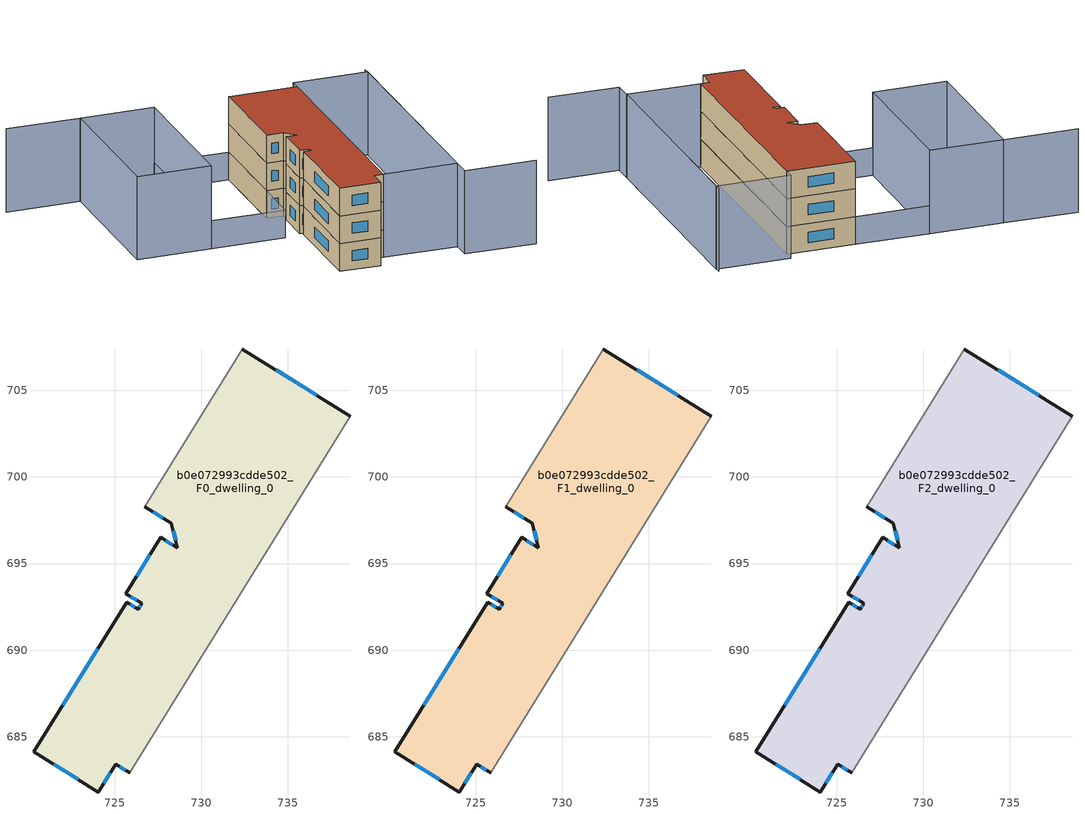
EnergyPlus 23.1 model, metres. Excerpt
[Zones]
b0e072993cdde502_F0_dwelling_0
 floor ground (EU_floor_Construction): 738.6,703.5 725.87,682.92 725.06,683.42 724.06,681.82 720.33,684.14 725.7,692.77 726.36,692.36 726.57,692.7 725.66,693.27 727.67,696.5 728.63,695.9 728.27,697.33 726.74,698.27 732.37,707.38 z0
 wall outside (EU_wall_Construction): 726.74,698.27 728.27,697.33 728.63,695.9 727.67,696.5 725.66,693.27 726.57,692.7 726.36,692.36 725.7,692.77 720.33,684.14 724.06,681.82 725.06,683.42 725.87,682.92 / 738.6,703.5 732.37,707.38 z0:3
 wall adiabatic (EU_wall_Construction): 732.37,707.38 726.74,698.27 / 725.87,682.92 738.6,703.5 z0:3
 window (EU_Window_Construction): 726.51,692.6 726.43,692.47 / 725.94,693.09 726.29,692.88 / 727.04,695.5 726.28,694.28 / 728.33,696.09 727.97,696.32 / 728.38,696.88 728.52,696.35 / 727.22,697.98 727.79,697.62 / 736.66,704.71 734.31,706.17 / 725.31,683.27 725.62,683.07 / 724.37,682.32 724.75,682.92 / 721.49,683.42 722.9,682.54 / 724.02,690.08 722,686.83 / 726.15,692.49 725.9,692.65 z0.93:2.07
b0e072993cdde502_F1_dwelling_0
 floor to b0e072993cdde502_F0_dwelling_0 (EU_floor_Construction): 738.6,703.5 725.87,682.92 725.06,683.42 724.06,681.82 720.33,684.14 725.7,692.77 726.36,692.36 726.57,692.7 725.66,693.27 727.67,696.5 728.63,695.9 728.27,697.33 726.74,698.27 732.37,707.38 z3
 wall outside (EU_wall_Construction): 726.74,698.27 728.27,697.33 728.63,695.9 727.67,696.5 725.66,693.27 726.57,692.7 726.36,692.36 725.7,692.77 720.33,684.14 724.06,681.82 725.06,683.42 725.87,682.92 / 738.6,703.5 732.37,707.38 z3:6
 wall adiabatic (EU_wall_Construction): 732.37,707.38 726.74,698.27 / 725.87,682.92 738.6,703.5 z3:6
 window (EU_Window_Construction): 726.51,692.6 726.43,692.47 / 725.94,693.09 726.29,692.88 / 727.04,695.5 726.28,694.28 / 728.33,696.09 727.97,696.32 / 728.38,696.88 728.52,696.35 / 727.22,697.98 727.79,697.62 / 736.66,704.71 734.31,706.17 / 725.31,683.27 725.62,683.07 / 724.37,682.32 724.75,682.92 / 721.49,683.42 722.9,682.54 / 724.02,690.08 722,686.83 / 726.15,692.49 725.9,692.65 z3.93:5.07
b0e072993cdde502_F2_dwelling_0
 floor to b0e072993cdde502_F1_dwelling_0 (EU_floor_Construction): 738.6,703.5 725.87,682.92 725.06,683.42 724.06,681.82 720.33,684.14 725.7,692.77 726.36,692.36 726.57,692.7 725.66,693.27 727.67,696.5 728.63,695.9 728.27,697.33 726.74,698.27 732.37,707.38 z6
 wall outside (EU_wall_Construction): 726.74,698.27 728.27,697.33 728.63,695.9 727.67,696.5 725.66,693.27 726.57,692.7 726.36,692.36 725.7,692.77 720.33,684.14 724.06,681.82 725.06,683.42 725.87,682.92 / 738.6,703.5 732.37,707.38 z6:9
 wall adiabatic (EU_wall_Construction): 732.37,707.38 726.74,698.27 / 725.87,682.92 738.6,703.5 z6:9
 window (EU_Window_Construction): 726.51,692.6 726.43,692.47 / 725.94,693.09 726.29,692.88 / 727.04,695.5 726.28,694.28 / 728.33,696.09 727.97,696.32 / 728.38,696.88 728.52,696.35 / 727.22,697.98 727.79,697.62 / 736.66,704.71 734.31,706.17 / 725.31,683.27 725.62,683.07 / 724.37,682.32 724.75,682.92 / 721.49,683.42 722.9,682.54 / 724.02,690.08 722,686.83 / 726.15,692.49 725.9,692.65 z6.93:8.07
 roof outside (EU_roof_Construction): 725.87,682.92 738.6,703.5 732.37,707.38 726.74,698.27 728.27,697.33 728.63,695.9 727.67,696.5 725.66,693.27 726.57,692.7 726.36,692.36 725.7,692.77 720.33,684.14 724.06,681.82 725.06,683.42 z9
shading: 732.38,707.39 723.93,693.73 / 723.93,693.73 717.19,697.89 / 717.19,697.89 725.64,711.56 / 725.64,711.56 732.38,707.39 z0:3; 712.2,719.91 718.94,715.74 / 738.01,672.99 731.53,677 / 731.53,677 746.26,700.82 / 710.44,702 718.93,715.73 / 718.93,715.73 725.65,711.57 / 725.65,711.57 717.16,697.84 / 717.16,697.84 710.44,702 / 725.87,682.91 739.2,704.47 / 739.2,704.47 745.94,700.3 / 745.94,700.3 732.61,678.74 / 732.61,678.74 725.87,682.91 z0:9
[Building]
EU S2 Campaign: North Axis=0; Terrain=City; Solar Distribution=FullExterior
[Site:Location]
Montreal-Trudeau.Intl.AP: Latitude=45.4667; Longitude=-73.75; Time Zone=-5; Elevation=36
[SizingPeriod:WeatherFileDays]
AnnualSizingPeriod: Begin Month=1; Begin Day of Month=1; End Month=12; End Day of Month=31; Day of Week for Start Day=Monday; Use Weather File Daylight Saving Period=No; Use Weather File Rain and Snow Indicators=No
[MATERIAL]
EU_InternalMass_Material: Roughness=MediumRough; Thickness=0.1; Conductivity=1; Density=1800; Specific Heat=900; Thermal Absorptance=0.9; Solar Absorptance=0.7; Visible Absorptance=0.7
[MATERIAL:NOMASS] Roughness=MediumRough; Thermal Absorptance=0.9; Solar Absorptance=0.7; Visible Absorptance=0.7
Name | Thermal Resistance
EU_wall_NoMass; EU_floor_NoMass | 1.36485
EU_roof_NoMass | 2.55992
[WINDOWMATERIAL:SIMPLEGLAZINGSYSTEM]
EU_Window_SimpleGlazing: UFactor=3.92339; Solar Heat Gain Coefficient=0.8; Visible Transmittance=0.8
[CONSTRUCTION]
EU_wall_Construction: EU_wall_NoMass
EU_roof_Construction: EU_roof_NoMass
EU_floor_Construction: EU_floor_NoMass
EU_Window_Construction: EU_Window_SimpleGlazing
EU_InternalMass_Construction: EU_InternalMass_Material
[ZONE] Type=1; Multiplier=1; Ceiling Height=autocalculate; Volume=478.142; Floor Area=autocalculate; Part of Total Floor Area=Yes
b0e072993cdde502_F0_dwelling_0; b0e072993cdde502_F1_dwelling_0; b0e072993cdde502_F2_dwelling_0
[INTERNALMASS] Construction=EU_InternalMass_Construction; Surface Area=159.381
Name | Zone or ZoneList
b0e072993cdde502_F0_dwelling_0_EU_InternalMass | b0e072993cdde502_F0_dwelling_0
b0e072993cdde502_F1_dwelling_0_EU_InternalMass | b0e072993cdde502_F1_dwelling_0
b0e072993cdde502_F2_dwelling_0_EU_InternalMass | b0e072993cdde502_F2_dwelling_0
[OTHEREQUIPMENT] Fuel Type=Electricity; Design Level Calculation Method=Watts/Area; Power per Zone Floor Area=1; Fraction Latent=0; Fraction Radiant=0; Fraction Lost=0; Carbon Dioxide Generation Rate=0; EndUse Subcategory=EU_Step8_InternalGains
Name | Zone or ZoneList or Space or SpaceList | Schedule
EU_Step8_InternalGain_b0e072993cdde502_F0_dwelling_0_f000 | b0e072993cdde502_F0_dwelling_0 | EU_Step8_GainSchedule_b0e072993cdde502_F0_dwelling_0_f000
EU_Step8_InternalGain_b0e072993cdde502_F1_dwelling_0_f000 | b0e072993cdde502_F1_dwelling_0 | EU_Step8_GainSchedule_b0e072993cdde502_F1_dwelling_0_f000
EU_Step8_InternalGain_b0e072993cdde502_F2_dwelling_0_f000 | b0e072993cdde502_F2_dwelling_0 | EU_Step8_GainSchedule_b0e072993cdde502_F2_dwelling_0_f000
[ZONEVENTILATION:DESIGNFLOWRATE] Schedule=EU_AlwaysOn; Design Flow Rate Calculation Method=AirChanges/Hour; Air Changes per Hour=0.860309; Ventilation Type=Natural; Fan Pressure Rise=0; Fan Total Efficiency=1; Constant Term Coefficient=1; Temperature Term Coefficient=0; Velocity Term Coefficient=0; Velocity Squared Term Coefficient=0; Minimum Indoor Temperature=-100; Maximum Indoor Temperature=100; Delta Temperature=-100; Minimum Outdoor Temperature=-100; Maximum Outdoor Temperature=100; Maximum Wind Speed=40
Name | Zone or ZoneList or Space or SpaceList
EU_ConstantAir_b0e072993cdde502_F0_dwelling_0 | b0e072993cdde502_F0_dwelling_0
EU_ConstantAir_b0e072993cdde502_F1_dwelling_0 | b0e072993cdde502_F1_dwelling_0
EU_ConstantAir_b0e072993cdde502_F2_dwelling_0 | b0e072993cdde502_F2_dwelling_0
[HVACTEMPLATE:THERMOSTAT] Constant Heating Setpoint=20; Constant Cooling Setpoint=50
EU_HeatOnly_b0e072993cdde502_F0_dwelling_0; EU_HeatOnly_b0e072993cdde502_F1_dwelling_0; EU_HeatOnly_b0e072993cdde502_F2_dwelling_0
[HVACTEMPLATE:ZONE:IDEALLOADSAIRSYSTEM] System Availability Schedule=EU_AlwaysOn; Maximum Heating Supply Air Temperature=50; Minimum Cooling Supply Air Temperature=13; Maximum Heating Supply Air Humidity Ratio=0.0156; Minimum Cooling Supply Air Humidity Ratio=0.0077; Heating Limit=NoLimit; Cooling Limit=NoLimit; Heating Availability Schedule=EU_AlwaysOn; Cooling Availability Schedule=EU_CoolingOff; Dehumidification Control Type=ConstantSensibleHeatRatio; Cooling Sensible Heat Ratio=0.7; Dehumidification Setpoint=60; Humidification Control Type=None; Humidification Setpoint=30; Outdoor Air Method=None; Outdoor Air Flow Rate per Person=0.00944; Outdoor Air Flow Rate per Zone Floor Area=0; Outdoor Air Flow Rate per Zone=0; Demand Controlled Ventilation Type=None; Outdoor Air Economizer Type=NoEconomizer; Heat Recovery Type=None; Sensible Heat Recovery Effectiveness=0.7; Latent Heat Recovery Effectiveness=0.65
Name | Template Thermostat
b0e072993cdde502_F0_dwelling_0 | EU_HeatOnly_b0e072993cdde502_F0_dwelling_0
b0e072993cdde502_F1_dwelling_0 | EU_HeatOnly_b0e072993cdde502_F1_dwelling_0
b0e072993cdde502_F2_dwelling_0 | EU_HeatOnly_b0e072993cdde502_F2_dwelling_0
[SIZING:ZONE] Zone Cooling Design Supply Air Temperature Input Method=SupplyAirTemperature; Zone Cooling Design Supply Air Temperature=13; Zone Heating Design Supply Air Temperature Input Method=SupplyAirTemperature; Zone Heating Design Supply Air Temperature=50; Zone Cooling Design Supply Air Humidity Ratio=0.008; Zone Heating Design Supply Air Humidity Ratio=0.008; Cooling Design Air Flow Method=DesignDay; Cooling Design Air Flow Rate=0; Cooling Minimum Air Flow per Zone Floor Area=0.000762; Cooling Minimum Air Flow=0; Cooling Minimum Air Flow Fraction=0.2; Heating Design Air Flow Method=DesignDay; Heating Design Air Flow Rate=0; Heating Maximum Air Flow per Zone Floor Area=0.002032; Heating Maximum Air Flow=0.141576; Heating Maximum Air Flow Fraction=0.3; Account for Dedicated Outdoor Air System=No; Dedicated Outdoor Air System Control Strategy=NeutralSupplyAir; Dedicated Outdoor Air Low Setpoint Temperature for Design=autosize; Dedicated Outdoor Air High Setpoint Temperature for Design=autosize; Zone Load Sizing Method=Sensible Load Only No Latent Load; Zone Latent Cooling Design Supply Air Humidity Ratio Input Method=HumidityRatioDifference; Zone Cooling Design Supply Air Humidity Ratio Difference=0.005; Zone Latent Heating Design Supply Air Humidity Ratio Input Method=HumidityRatioDifference; Zone Humidification Design Supply Air Humidity Ratio Difference=0.005
b0e072993cdde502_F0_dwelling_0; b0e072993cdde502_F1_dwelling_0; b0e072993cdde502_F2_dwelling_0
[SCHEDULE:CONSTANT]
Name | Hourly Value
EU_AlwaysOn | 1
EU_CoolingOff | 0
[SCHEDULE:FILE] Column Number=1; Rows to Skip at Top=0; Number of Hours of Data=8760; Column Separator=Comma; Interpolate to Timestep=No; Minutes per Item=60; Adjust Schedule for Daylight Savings=Yes
Name | File
EU_Step8_GainSchedule_b0e072993cdde502_F0_dwelling_0_f000 | ../../schedules/b0e072993cdde502/b0e072993cdde502_F0_dwelling_0_f000_gain.csv
EU_Step8_GainSchedule_b0e072993cdde502_F1_dwelling_0_f000 | ../../schedules/b0e072993cdde502/b0e072993cdde502_F1_dwelling_0_f000_gain.csv
EU_Step8_GainSchedule_b0e072993cdde502_F2_dwelling_0_f000 | ../../schedules/b0e072993cdde502/b0e072993cdde502_F2_dwelling_0_f000_gain.csv
